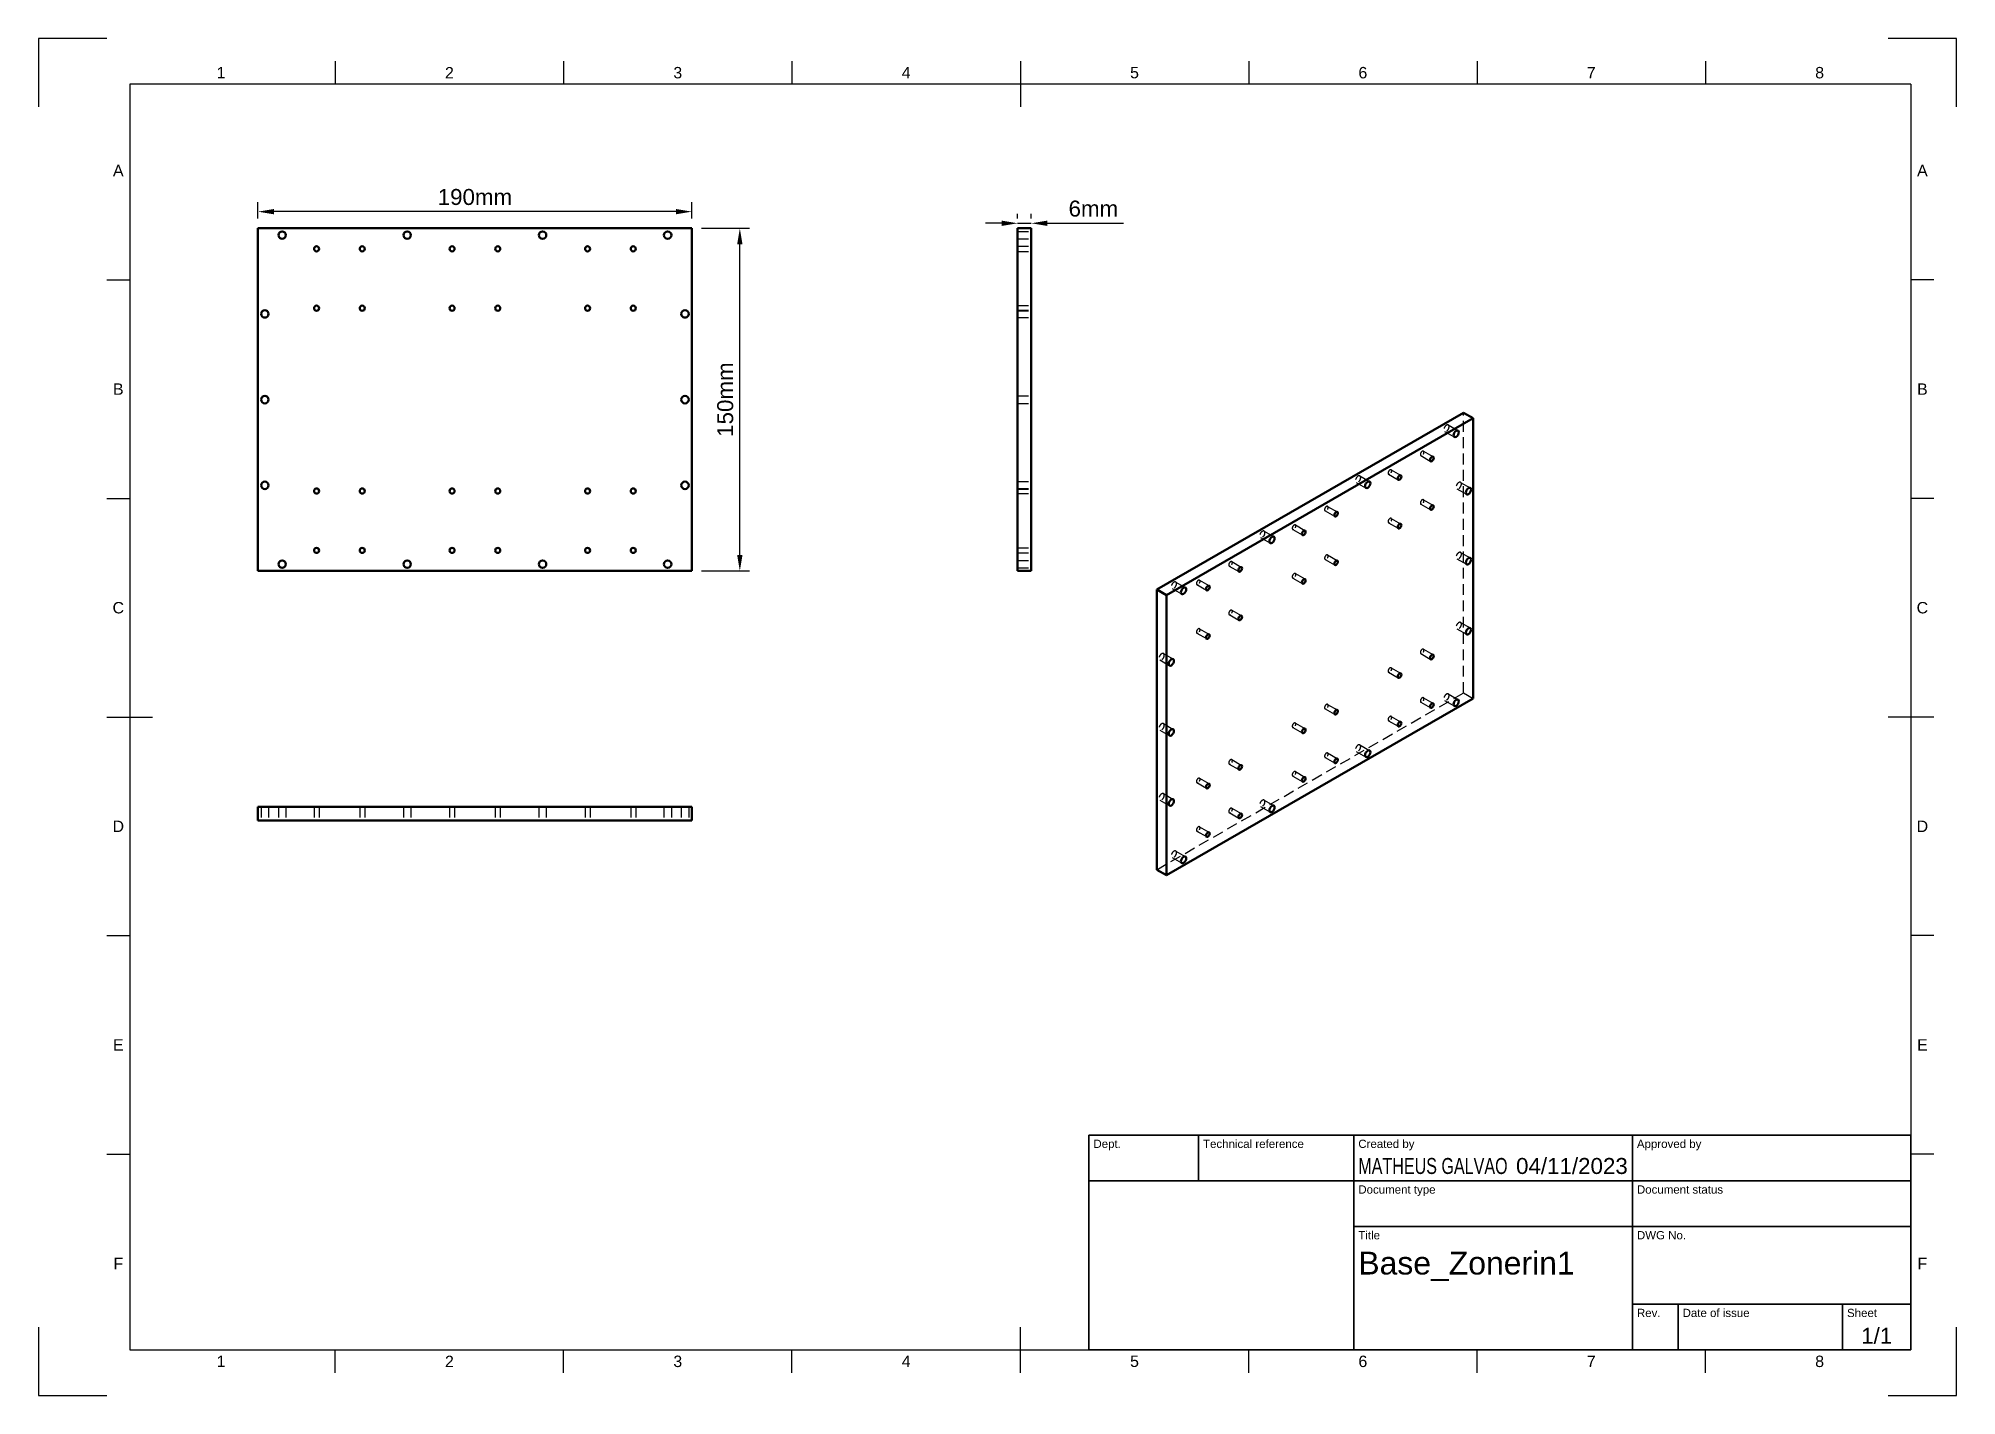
# Model space of a CAD drawing. Header units: millimetres. Extents: x 0 to 420, y 0 to 297.
import ezdxf
from ezdxf.enums import TextEntityAlignment as Align

# ---------------------------------------------------------------- set-up
doc = ezdxf.new("R2010")
doc.units = ezdxf.units.MM
doc.header["$LTSCALE"] = 0.75
doc.linetypes.add('HIDDEN2', pattern=[4.7625, 3.175, -1.5875])
for name, color, linetype, lineweight in [('BORDER', 7, 'Continuous', 25), ('FD_Dimensions', 7, 'Continuous', 25), ('Hidden', 7, 'HIDDEN2', 25), ('TITLEBLOCK', 7, 'Continuous', 35), ('Visible', 7, 'Continuous', 50)]:
    doc.layers.add(name, color=color, linetype=linetype, lineweight=lineweight)
doc.styles.add('FusionTitle', font='arial.ttf')
doc.styles.get("Standard").update_dxf_attribs({"font": 'arial.ttf'})
doc.dimstyles.new('Dim-ISO-25', dxfattribs={"dimtxt": 3.5, "dimasz": 3.5, "dimexe": 2.1, "dimexo": 2.1, "dimgap": 1.4, "dimtad": 1, "dimzin": 12, "dimdsep": 46, "dimtxsty": 'Standard', "dimcen": 0, "dimazin": 3, "dimtp": 0.1, "dimtm": 0.1, "dimtfac": 0.714286, "dimtmove": 0, "dimatfit": 3, "dimfxl": 1, "dimtzin": 12, "dimarcsym": 0})

# ---------------------------------------------------------------- blocks, each defined once
blk = doc.blocks.new('ISO_A3_SHEET')
at = {"layer": 'BORDER'}
for p, q in [((65, 292), (65, 287)), ((115, 292), (115, 287)), ((165, 292), (165, 287)), ((215, 292), (215, 282)), ((265, 292), (265, 287)), ((315, 292), (315, 287)), ((365, 292), (365, 287)), ((410, 287), (20, 287)), ((20, 287), (20, 10)), ((410, 287), (410, 10)), ((15, 244.16666), (20, 244.16666)), ((415, 244.16666), (410, 244.16666)), ((15, 196.33333), (20, 196.33333)), ((415, 196.33333), (410, 196.33333)), ((15, 148.5), (25, 148.5)), ((415, 148.5), (405, 148.5)), ((15, 100.66667), (20, 100.66667)), ((415, 100.66667), (410, 100.66667)), ((15, 52.83334), (20, 52.83334)), ((415, 52.83334), (410, 52.83334)), ((215, 5), (215, 15)), ((20, 10), (410, 10)), ((65, 5), (65, 10)), ((115, 5), (115, 10)), ((165, 5), (165, 10)), ((265, 5), (265, 10)), ((315, 5), (315, 10)), ((365, 5), (365, 10))]:
    blk.add_line(p, q, dxfattribs=at)
at = {"layer": 'Defpoints'}
for p, q in [((15, 297), (0, 297)), ((0, 297), (0, 282)), ((420, 297), (405, 297)), ((420, 282), (420, 297)), ((0, 15), (0, 0)), ((420, 0), (420, 15)), ((0, 0), (15, 0)), ((405, 0), (420, 0))]:
    blk.add_line(p, q, dxfattribs=at)
at = {"layer": 'BORDER', "style": 'FusionTitle'}
for s, p in [('1', (40, 289.5)), ('2', (90, 289.5)), ('3', (140, 289.5)), ('4', (190, 289.5)), ('5', (240, 289.5)), ('6', (290, 289.5)), ('7', (340, 289.5)), ('8', (390, 289.5)), ('A', (17.5, 268.08333)), ('A', (412.5, 268.08333)), ('B', (17.5, 220.25)), ('B', (412.5, 220.25)), ('C', (17.5, 172.41667)), ('C', (412.5, 172.41667)), ('D', (17.5, 124.58334)), ('D', (412.5, 124.58334)), ('E', (17.5, 76.75001)), ('E', (412.5, 76.75001)), ('F', (17.5, 28.91668)), ('F', (412.5, 28.91668)), ('1', (40, 7.5)), ('2', (90, 7.5)), ('3', (140, 7.5)), ('4', (190, 7.5)), ('5', (240, 7.5)), ('6', (290, 7.5)), ('7', (340, 7.5)), ('8', (390, 7.5))]:
    blk.add_text(s, height=2.5, dxfattribs=at).set_placement(p, align=Align.MIDDLE)
blk = doc.blocks.new('ISO_TITLEBLOCK')
at = {"layer": 'TITLEBLOCK'}
for p, q in [((0, 47), (-180, 47)), ((-180, 47), (-180, 0)), ((-156, 37), (-156, 47)), ((-122, 0), (-122, 47)), ((-61, 0), (-61, 47)), ((0, 0), (0, 47)), ((-180, 37), (0, 37)), ((-122, 27), (0, 27)), ((-61, 10), (0, 10)), ((-51, 0), (-51, 10)), ((-15, 0), (-15, 10)), ((-180, 0), (0, 0))]:
    blk.add_line(p, q, dxfattribs=at)
at = {"layer": 'TITLEBLOCK', "style": 'FusionTitle'}
for s, p in [('Dept.', (-179, 46)), ('Technical reference', (-155, 46)), ('Created by', (-121, 46)), ('Approved by', (-60, 46)), ('Document type', (-121, 36)), ('Document status', (-60, 36)), ('Title', (-121, 26)), ('DWG No.', (-60, 26)), ('Rev.', (-60, 9)), ('Date of issue', (-50, 9)), ('Sheet', (-14, 9))]:
    blk.add_text(s, height=1.8, dxfattribs=at).set_placement(p, align=Align.TOP_LEFT)
for tag, height, p in [('DEPT', 3.5, (-179, 42)), ('TECHNICAL_REFERENCE', 3.5, (-155, 42)), ('CREATED_BY', 3.5, (-121, 42)), ('APPROVED_BY', 3.5, (-60, 42)), ('DOCUMENT_TYPE', 3.5, (-121, 32)), ('DOCUMENT_STATUS', 3.5, (-60, 32)), ('TITLE_1', 5, (-121, 21.5)), ('TITLE_2', 5, (-121, 14)), ('TITLE_3', 5, (-121, 6.5)), ('DATE_OF_ISSUE', 3.5, (-50, 5))]:
    blk.add_attdef(tag, text='', height=height, dxfattribs=at).set_placement(p, align=Align.TOP_LEFT)
for tag, p in [('CREATED_DATE', (-62, 42)), ('APPROVED_DATE', (-0.99, 42))]:
    blk.add_attdef(tag, text='', height=3.5, dxfattribs=at).set_placement(p, align=Align.TOP_RIGHT)
for tag, height, p in [('DRAWING_NUMBER', 5, (-30.5, 19.75)), ('REV', 3.5, (-56, 4.85)), ('SHEET', 3.5, (-7.5, 4.85))]:
    blk.add_attdef(tag, text='', height=height, dxfattribs=at).set_placement(p, align=Align.TOP_CENTER)
blk = doc.blocks.new('*D10')
at = {"layer": 'Defpoints', "color": 0, "transparency": 16777216}
for p in [(48.083856, 259.083641), (48.083856, 255.451013), (143.083856, 255.451013)]:
    blk.add_point(p, dxfattribs=at)
at = {"layer": 'FD_Dimensions', "color": 0, "lineweight": -2, "transparency": 16777216}
for p, q in [((48.083856, 257.551013), (48.083856, 261.183641)), ((143.083856, 257.551013), (143.083856, 261.183641)), ((139.583856, 259.083641), (51.583856, 259.083641))]:
    blk.add_line(p, q, dxfattribs=at)
at = {"layer": 'FD_Dimensions', "color": 0, "transparency": 16777216}
for points in [[(51.583856, 259.666974), (51.583856, 258.500308), (48.083856, 259.083641)], [(139.583856, 259.666974), (139.583856, 258.500308), (143.083856, 259.083641)]]:
    blk.add_solid(points, dxfattribs=at)
at = {"layer": 'FD_Dimensions', "color": 0, "transparency": 16777216, "insert": (95.583856, 262.270647), "char_height": 3.5, "attachment_point": 5}
blk.add_mtext('190mm', dxfattribs=at)
blk = doc.blocks.new('*D11')
at = {"layer": 'Defpoints', "color": 0, "transparency": 16777216}
for p in [(143.083856, 255.451013), (153.583856, 255.451013), (143.083856, 180.451013)]:
    blk.add_point(p, dxfattribs=at)
at = {"layer": 'FD_Dimensions', "color": 0, "lineweight": -2, "transparency": 16777216}
for p, q in [((145.183856, 255.451013), (155.683856, 255.451013)), ((153.583856, 183.951013), (153.583856, 251.951013)), ((145.183856, 180.451013), (155.683856, 180.451013))]:
    blk.add_line(p, q, dxfattribs=at)
at = {"layer": 'FD_Dimensions', "color": 0, "transparency": 16777216}
for points in [[(153.000523, 251.951013), (154.16719, 251.951013), (153.583856, 255.451013)], [(153.000523, 183.951013), (154.16719, 183.951013), (153.583856, 180.451013)]]:
    blk.add_solid(points, dxfattribs=at)
at = {"layer": 'FD_Dimensions', "color": 0, "transparency": 16777216, "insert": (150.396851, 217.951013), "char_height": 3.5, "attachment_point": 5, "rotation": 90}
blk.add_mtext('150mm', dxfattribs=at)
blk = doc.blocks.new('*D12')
at = {"layer": 'Defpoints', "color": 0, "transparency": 16777216}
for p in [(217.407458, 256.538735), (214.407458, 255.451013), (217.407458, 255.451013)]:
    blk.add_point(p, dxfattribs=at)
at = {"layer": 'FD_Dimensions', "color": 0, "lineweight": -2, "transparency": 16777216}
for p, q in [((210.907458, 256.538735), (207.407458, 256.538735)), ((214.407458, 257.551013), (214.407458, 258.638735)), ((214.407458, 256.538735), (217.407458, 256.538735)), ((217.407458, 257.551013), (217.407458, 258.638735)), ((220.907458, 256.538735), (237.573761, 256.538735))]:
    blk.add_line(p, q, dxfattribs=at)
at = {"layer": 'FD_Dimensions', "color": 0, "transparency": 16777216}
for points in [[(210.907458, 257.122068), (210.907458, 255.955402), (214.407458, 256.538735)], [(220.907458, 257.122068), (220.907458, 255.955402), (217.407458, 256.538735)]]:
    blk.add_solid(points, dxfattribs=at)
at = {"layer": 'FD_Dimensions', "color": 0, "transparency": 16777216, "insert": (230.990609, 259.725741), "char_height": 3.5, "attachment_point": 5}
blk.add_mtext('6mm', dxfattribs=at)

msp = doc.modelspace()

# ---------------------------------------------------------------- linework, layer by layer
at = {"layer": 'Hidden', "extrusion": (1, -2e-16, 2.967e-13)}
for p, q in [((214.407458, 254.763513), (217.407458, 254.763513)), ((214.407458, 253.138513), (217.407458, 253.138513)), ((214.407458, 251.513513), (217.407458, 251.513513)), ((214.407458, 250.388513), (217.407458, 250.388513)), ((214.407458, 238.513513), (217.407458, 238.513513)), ((214.407458, 237.513513), (217.407458, 237.513513)), ((214.407458, 237.388513), (217.407458, 237.388513)), ((214.407458, 235.888513), (217.407458, 235.888513)), ((214.407458, 218.763513), (217.407458, 218.763513)), ((214.407458, 217.138513), (217.407458, 217.138513)), ((214.407458, 200.013513), (217.407458, 200.013513)), ((214.407458, 198.513513), (217.407458, 198.513513)), ((214.407458, 198.388513), (217.407458, 198.388513)), ((214.407458, 197.388513), (217.407458, 197.388513)), ((214.407458, 185.513513), (217.407458, 185.513513)), ((214.407458, 184.388513), (217.407458, 184.388513)), ((214.407458, 182.763513), (217.407458, 182.763513)), ((214.407458, 181.138513), (217.407458, 181.138513))]:
    msp.add_line(p, q, dxfattribs=at)
at = {"layer": 'Hidden', "extrusion": (0.707107, -0.407196, 0.578093)}
for p, q in [((312.053263, 153.768924), (312.053263, 215.084958)), ((307.897659, 210.994976), (310.018979, 209.773389)), ((308.708586, 212.403174), (310.829906, 211.181587)), ((303.259402, 206.667754), (305.380723, 205.446167)), ((295.626923, 201.620891), (297.748243, 200.399304)), ((296.188334, 202.595797), (298.309655, 201.37421)), ((302.697991, 205.692848), (304.819311, 204.471261)), ((288.540257, 199.84779), (290.661577, 198.626203)), ((289.351184, 201.255988), (291.472505, 200.034401)), ((310.587139, 198.441057), (312.70846, 197.21947)), ((311.398067, 199.849255), (313.519387, 198.627668)), ((281.720502, 193.612715), (283.841822, 192.391128)), ((282.281913, 194.587622), (284.403233, 193.366034)), ((302.697991, 195.064735), (304.819311, 193.843148)), ((303.259402, 196.039642), (305.380723, 194.818054)), ((268.391479, 189.186096), (270.512799, 187.964509)), ((274.649434, 189.540758), (276.770754, 188.319171)), ((275.210845, 190.515664), (277.332165, 189.294077)), ((295.626923, 190.992778), (297.748243, 189.771191)), ((296.188334, 191.967684), (298.309655, 190.746097)), ((267.580551, 187.777898), (269.701872, 186.556311)), ((260.743012, 181.532582), (262.864333, 180.310995)), ((261.304423, 182.507489), (263.425744, 181.285902)), ((281.720502, 182.984603), (283.841822, 181.763015)), ((282.281913, 183.959509), (284.403233, 182.737922)), ((310.587139, 183.112049), (312.70846, 181.890461)), ((311.398067, 184.520247), (313.519387, 183.29866)), ((248.223503, 176.630916), (250.344823, 175.409328)), ((249.03443, 178.039114), (251.155751, 176.817526)), ((253.671944, 177.460625), (255.793265, 176.239038)), ((254.233356, 178.435532), (256.354676, 177.213945)), ((274.649434, 178.912645), (276.770754, 177.691058)), ((275.210845, 179.887552), (277.332165, 178.665965)), ((260.743012, 170.90447), (262.864333, 169.682883)), ((261.304423, 171.879376), (263.425744, 170.657789)), ((311.398067, 169.191238), (313.519387, 167.969651)), ((253.671944, 166.832513), (255.793265, 165.610926)), ((254.233356, 167.807419), (256.354676, 166.585832)), ((310.587139, 167.78304), (312.70846, 166.561453)), ((245.533315, 160.979052), (247.654636, 159.757464)), ((246.344243, 162.38725), (248.465563, 161.165662)), ((302.697991, 162.36285), (304.819311, 161.141263)), ((303.259402, 163.337757), (305.380723, 162.116169)), ((295.626923, 158.290893), (297.748243, 157.069306)), ((296.188334, 159.265799), (298.309655, 158.044212)), ((244.878119, 115.085331), (312.053263, 153.768924)), ((282.281913, 151.257624), (284.403233, 150.036037)), ((302.697991, 151.734738), (304.819311, 150.51315)), ((303.259402, 152.709644), (305.380723, 151.488057)), ((307.897659, 152.131583), (310.018979, 150.909996)), ((308.708586, 153.539781), (310.829906, 152.318194)), ((312.053263, 153.768924), (314.174583, 152.547337)), ((246.344243, 147.058241), (248.465563, 145.836654)), ((275.210845, 147.185667), (277.332165, 145.96408)), ((281.720502, 150.282718), (283.841822, 149.06113)), ((295.626923, 147.66278), (297.748243, 146.441193)), ((296.188334, 148.637687), (298.309655, 147.4161)), ((245.533315, 145.650043), (247.654636, 144.428456)), ((274.649434, 146.21076), (276.770754, 144.989173)), ((261.304423, 139.177491), (263.425744, 137.955904)), ((281.720502, 139.654605), (283.841822, 138.433018)), ((282.281913, 140.629511), (284.403233, 139.407924)), ((288.540257, 140.984397), (290.661577, 139.76281)), ((289.351184, 142.392595), (291.472505, 141.171008)), ((254.233356, 135.105534), (256.354676, 133.883947)), ((260.743012, 138.202585), (262.864333, 136.980998)), ((274.649434, 135.582648), (276.770754, 134.361061)), ((275.210845, 136.557554), (277.332165, 135.335967)), ((245.533315, 130.321034), (247.654636, 129.099447)), ((246.344243, 131.729232), (248.465563, 130.507645)), ((253.671944, 134.130628), (255.793265, 132.909041)), ((268.391479, 130.322703), (270.512799, 129.101116)), ((260.743012, 127.574472), (262.864333, 126.352885)), ((261.304423, 128.549379), (263.425744, 127.327791)), ((267.580551, 128.914505), (269.701872, 127.692918)), ((253.671944, 123.502515), (255.793265, 122.280928)), ((254.233356, 124.477421), (256.354676, 123.255834)), ((248.223503, 117.767523), (250.344823, 116.545935)), ((249.03443, 119.175721), (251.155751, 117.954133))]:
    msp.add_line(p, q, dxfattribs=at)
at = {"layer": 'Hidden', "extrusion": (-1e-16, -1, 2.966e-13)}
for p, q in [((48.771356, 128.875581), (48.771356, 125.875581)), ((50.396356, 128.875581), (50.396356, 125.875581)), ((52.575856, 128.875581), (52.575856, 125.875581)), ((54.200856, 128.875581), (54.200856, 125.875581)), ((60.354681, 128.875581), (60.354681, 125.875581)), ((61.479681, 128.875581), (61.479681, 125.875581)), ((70.354681, 128.875581), (70.354681, 125.875581)), ((71.479681, 128.875581), (71.479681, 125.875581)), ((79.950856, 128.875581), (79.950856, 125.875581)), ((81.575856, 128.875581), (81.575856, 125.875581)), ((90.021331, 128.875581), (90.021331, 125.875581)), ((91.146331, 128.875581), (91.146331, 125.875581)), ((100.021331, 128.875581), (100.021331, 125.875581)), ((101.146331, 128.875581), (101.146331, 125.875581)), ((109.592356, 128.875581), (109.592356, 125.875581)), ((111.217356, 128.875581), (111.217356, 125.875581)), ((119.687981, 128.875581), (119.687981, 125.875581)), ((120.812981, 128.875581), (120.812981, 125.875581)), ((129.687981, 128.875581), (129.687981, 125.875581)), ((130.812981, 128.875581), (130.812981, 125.875581)), ((136.967856, 128.875581), (136.967856, 125.875581)), ((138.592856, 128.875581), (138.592856, 125.875581)), ((140.771356, 128.875581), (140.771356, 125.875581)), ((142.396356, 128.875581), (142.396356, 125.875581))]:
    msp.add_line(p, q, dxfattribs=at)
at = {"layer": 'Hidden', "extrusion": (-2e-16, -2e-16, -1)}
for centre in [(308.303122, 211.699075), (310.992603, 199.145156), (310.992603, 183.816148), (310.992603, 168.487139), (245.938779, 161.683151), (308.303122, 152.835682), (245.938779, 146.354142)]:
    msp.add_ellipse(centre, major_axis=(0.405464, 0.704099), ratio=0.5780931159, start_param=1.5707963268, end_param=7.853981634, dxfattribs=at)
at = {"layer": 'Hidden', "extrusion": (1e-16, -4e-16, -1)}
for centre in [(302.978697, 206.180301), (295.907629, 202.108344), (282.001207, 194.100168), (302.978697, 195.552188), (274.930139, 190.028211), (295.907629, 191.480231), (261.023718, 182.020036), (282.001207, 183.472056), (253.95265, 177.948078), (274.930139, 179.400099), (261.023718, 171.391923), (253.95265, 167.319966), (302.978697, 162.850303), (295.907629, 158.778346), (282.001207, 150.770171), (302.978697, 152.222191), (274.930139, 146.698214), (295.907629, 148.150234), (261.023718, 138.690038), (282.001207, 140.142058), (253.95265, 134.618081), (274.930139, 136.070101), (261.023718, 128.061925), (253.95265, 123.989968)]:
    msp.add_ellipse(centre, major_axis=(0.280706, 0.487453), ratio=0.5780931159, start_param=1.5707963268, end_param=7.853981634, dxfattribs=at)
at = {"layer": 'Hidden', "extrusion": (0, -3e-16, -1)}
for centre in [(288.945721, 200.551889), (267.986015, 188.481997), (288.945721, 141.688496), (267.986015, 129.618604)]:
    msp.add_ellipse(centre, major_axis=(0.405464, 0.704099), ratio=0.5780931159, start_param=1.5707963268, end_param=7.853981634, dxfattribs=at)
at = {"layer": 'Hidden', "extrusion": (-4e-16, -1e-16, -1)}
for centre in [(248.628967, 177.335015), (248.628967, 118.471622)]:
    msp.add_ellipse(centre, major_axis=(0.405464, 0.704099), ratio=0.5780931159, start_param=1.5707963268, end_param=7.853981634, dxfattribs=at)
at = {"layer": 'Hidden', "extrusion": (0, -4e-16, -1)}
msp.add_ellipse((245.938779, 131.025133), major_axis=(0.405464, 0.704099), ratio=0.5780931159, start_param=1.5707963268, end_param=7.853981634, dxfattribs=at)
at = {"layer": 'Visible'}
for p, q in [((48.083856, 255.451013), (48.083856, 180.451013)), ((143.083856, 255.451013), (48.083856, 255.451013)), ((143.083856, 180.451013), (143.083856, 255.451013)), ((48.083856, 180.451013), (143.083856, 180.451013))]:
    msp.add_line(p, q, dxfattribs=at)
at = {"layer": 'Visible', "extrusion": (1, -2e-16, 2.967e-13)}
for p, q in [((214.407458, 255.451013), (214.407458, 180.451013)), ((214.407458, 255.451013), (217.407458, 255.451013)), ((217.407458, 255.451013), (217.407458, 180.451013)), ((214.407458, 180.451013), (217.407458, 180.451013))]:
    msp.add_line(p, q, dxfattribs=at)
at = {"layer": 'Visible', "extrusion": (0.707107, -0.407196, 0.578093)}
for p, q in [((312.053263, 215.084958), (244.878119, 176.401366)), ((312.053263, 215.084958), (314.174583, 213.863371)), ((314.174583, 213.863371), (246.999439, 175.179778)), ((314.174583, 152.547337), (314.174583, 213.863371)), ((244.878119, 176.401366), (244.878119, 115.085331)), ((244.878119, 176.401366), (246.999439, 175.179778)), ((246.999439, 175.179778), (246.999439, 113.863744)), ((246.999439, 113.863744), (314.174583, 152.547337)), ((244.878119, 115.085331), (246.999439, 113.863744))]:
    msp.add_line(p, q, dxfattribs=at)
at = {"layer": 'Visible', "extrusion": (-1e-16, -1, 2.966e-13)}
for p, q in [((48.083856, 128.875581), (48.083856, 125.875581)), ((143.083856, 128.875581), (48.083856, 128.875581)), ((143.083856, 128.875581), (143.083856, 125.875581)), ((143.083856, 125.875581), (48.083856, 125.875581))]:
    msp.add_line(p, q, dxfattribs=at)
at = {"layer": 'Visible', "extrusion": (0, 0, -1)}
for centre, radius in [((-53.388356, 253.951013), 0.8125), ((-80.763356, 253.951013), 0.8125), ((-110.404856, 253.951013), 0.8125), ((-137.780356, 253.951013), 0.8125), ((-60.917181, 250.951013), 0.5625), ((-70.917181, 250.951013), 0.5625), ((-90.583831, 250.951013), 0.5625), ((-100.583831, 250.951013), 0.5625), ((-120.250481, 250.951013), 0.5625), ((-130.250481, 250.951013), 0.5625), ((-49.583856, 236.701013), 0.8125), ((-60.917181, 237.951013), 0.5625), ((-70.917181, 237.951013), 0.5625), ((-90.583831, 237.951013), 0.5625), ((-100.583831, 237.951013), 0.5625), ((-120.250481, 237.951013), 0.5625), ((-130.250481, 237.951013), 0.5625), ((-141.583856, 236.701013), 0.8125), ((-49.583856, 217.951013), 0.8125), ((-141.583856, 217.951013), 0.8125), ((-49.583856, 199.201013), 0.8125), ((-60.917181, 197.951013), 0.5625), ((-70.917181, 197.951013), 0.5625), ((-90.583831, 197.951013), 0.5625), ((-100.583831, 197.951013), 0.5625), ((-120.250481, 197.951013), 0.5625), ((-130.250481, 197.951013), 0.5625), ((-141.583856, 199.201013), 0.8125), ((-60.917181, 184.951013), 0.5625), ((-70.917181, 184.951013), 0.5625), ((-90.583831, 184.951013), 0.5625), ((-100.583831, 184.951013), 0.5625), ((-120.250481, 184.951013), 0.5625), ((-130.250481, 184.951013), 0.5625), ((-53.388356, 181.951013), 0.8125), ((-80.763356, 181.951013), 0.8125), ((-110.404856, 181.951013), 0.8125), ((-137.780356, 181.951013), 0.8125)]:
    msp.add_circle(centre, radius, dxfattribs=at)
at = {"layer": 'Visible', "extrusion": (-2e-16, -2e-16, -1)}
for centre in [(310.424443, 210.477488), (313.113923, 197.923569), (313.113923, 182.594561), (313.113923, 167.265552), (248.060099, 160.461563), (310.424443, 151.614095), (248.060099, 145.132555)]:
    msp.add_ellipse(centre, major_axis=(0.405464, 0.704099), ratio=0.5780931159, start_param=1.5707963268, end_param=7.853981634, dxfattribs=at)
at = {"layer": 'Visible', "extrusion": (1e-16, -4e-16, -1)}
for centre in [(305.100017, 204.958714), (298.028949, 200.886757), (284.122528, 192.878581), (305.100017, 194.330601), (277.05146, 188.806624), (298.028949, 190.258644), (263.145038, 180.798448), (284.122528, 182.250469), (256.07397, 176.726491), (277.05146, 178.178511), (263.145038, 170.170336), (256.07397, 166.098379), (305.100017, 161.628716), (298.028949, 157.556759), (305.100017, 151.000604), (284.122528, 149.548584), (298.028949, 146.928647), (277.05146, 145.476626), (284.122528, 138.920471), (263.145038, 137.468451), (277.05146, 134.848514), (256.07397, 133.396494), (263.145038, 126.840338), (256.07397, 122.768381)]:
    msp.add_ellipse(centre, major_axis=(0.280706, 0.487453), ratio=0.5780931159, start_param=1.5707963268, end_param=7.853981634, dxfattribs=at)
at = {"layer": 'Visible', "extrusion": (0, -3e-16, -1)}
for centre in [(291.067041, 199.330302), (270.107335, 187.26041), (291.067041, 140.466909), (270.107335, 128.397017)]:
    msp.add_ellipse(centre, major_axis=(0.405464, 0.704099), ratio=0.5780931159, start_param=1.5707963268, end_param=7.853981634, dxfattribs=at)
at = {"layer": 'Visible', "extrusion": (-4e-16, -1e-16, -1)}
for centre in [(250.750287, 176.113427), (250.750287, 117.250034)]:
    msp.add_ellipse(centre, major_axis=(0.405464, 0.704099), ratio=0.5780931159, start_param=1.5707963268, end_param=7.853981634, dxfattribs=at)
at = {"layer": 'Visible', "extrusion": (0, -4e-16, -1)}
msp.add_ellipse((248.060099, 129.803546), major_axis=(0.405464, 0.704099), ratio=0.5780931159, start_param=1.5707963268, end_param=7.853981634, dxfattribs=at)

# ---------------------------------------------------------------- block references
at = {"layer": 'BORDER'}
msp.add_blockref('ISO_A3_SHEET', (0, 0), dxfattribs=at)
at = {"layer": 'TITLEBLOCK'}
ref = msp.add_blockref('ISO_TITLEBLOCK', (410, 10), dxfattribs=at)
ref.add_attrib('CREATED_DATE', '04/11/2023', dxfattribs={"height": 3.5, "style": 'FusionTitle'}).set_placement((348, 52), align=Align.TOP_RIGHT)
ref.add_attrib('SHEET', '1/1', dxfattribs={"height": 3.5, "style": 'FusionTitle'}).set_placement((402.5, 14.85), align=Align.TOP_CENTER)
ref.add_attrib('TITLE_1', 'Base_Zonerin1', dxfattribs={"height": 5, "style": 'FusionTitle'}).set_placement((289, 31.5), align=Align.TOP_LEFT)
ref.add_attrib('CREATED_BY', 'MATHEUS GALVAO', dxfattribs={"height": 3.5, "style": 'FusionTitle', "width": 0.720429}).set_placement((289, 52), align=Align.TOP_LEFT)

# ---------------------------------------------------------------- dimensions: what is measured, and where the dimension line sits
at = {"layer": 'FD_Dimensions'}
for p1, p2, distance, picture, middle in [((143.083856, 255.451013), (48.083856, 255.451013), -3.632628, '*D10', (95.583856, 262.270647)), ((214.407458, 255.451013), (217.407458, 255.451013), 1.087722, '*D12', (230.990609, 259.725741)), ((143.083856, 180.451013), (143.083856, 255.451013), -10.5, '*D11', (150.396851, 217.951013))]:
    dim = msp.add_aligned_dim(p1=p1, p2=p2, distance=distance, dimstyle='Dim-ISO-25', override={"dimlfac": 2, "dimpost": 'mm', "dimclrd": 0, "dimclre": 0}, dxfattribs=at)
    dim.commit()
    dim.dimension.update_dxf_attribs({"geometry": picture, "text_midpoint": middle})

doc.saveas('drawing.dxf')
